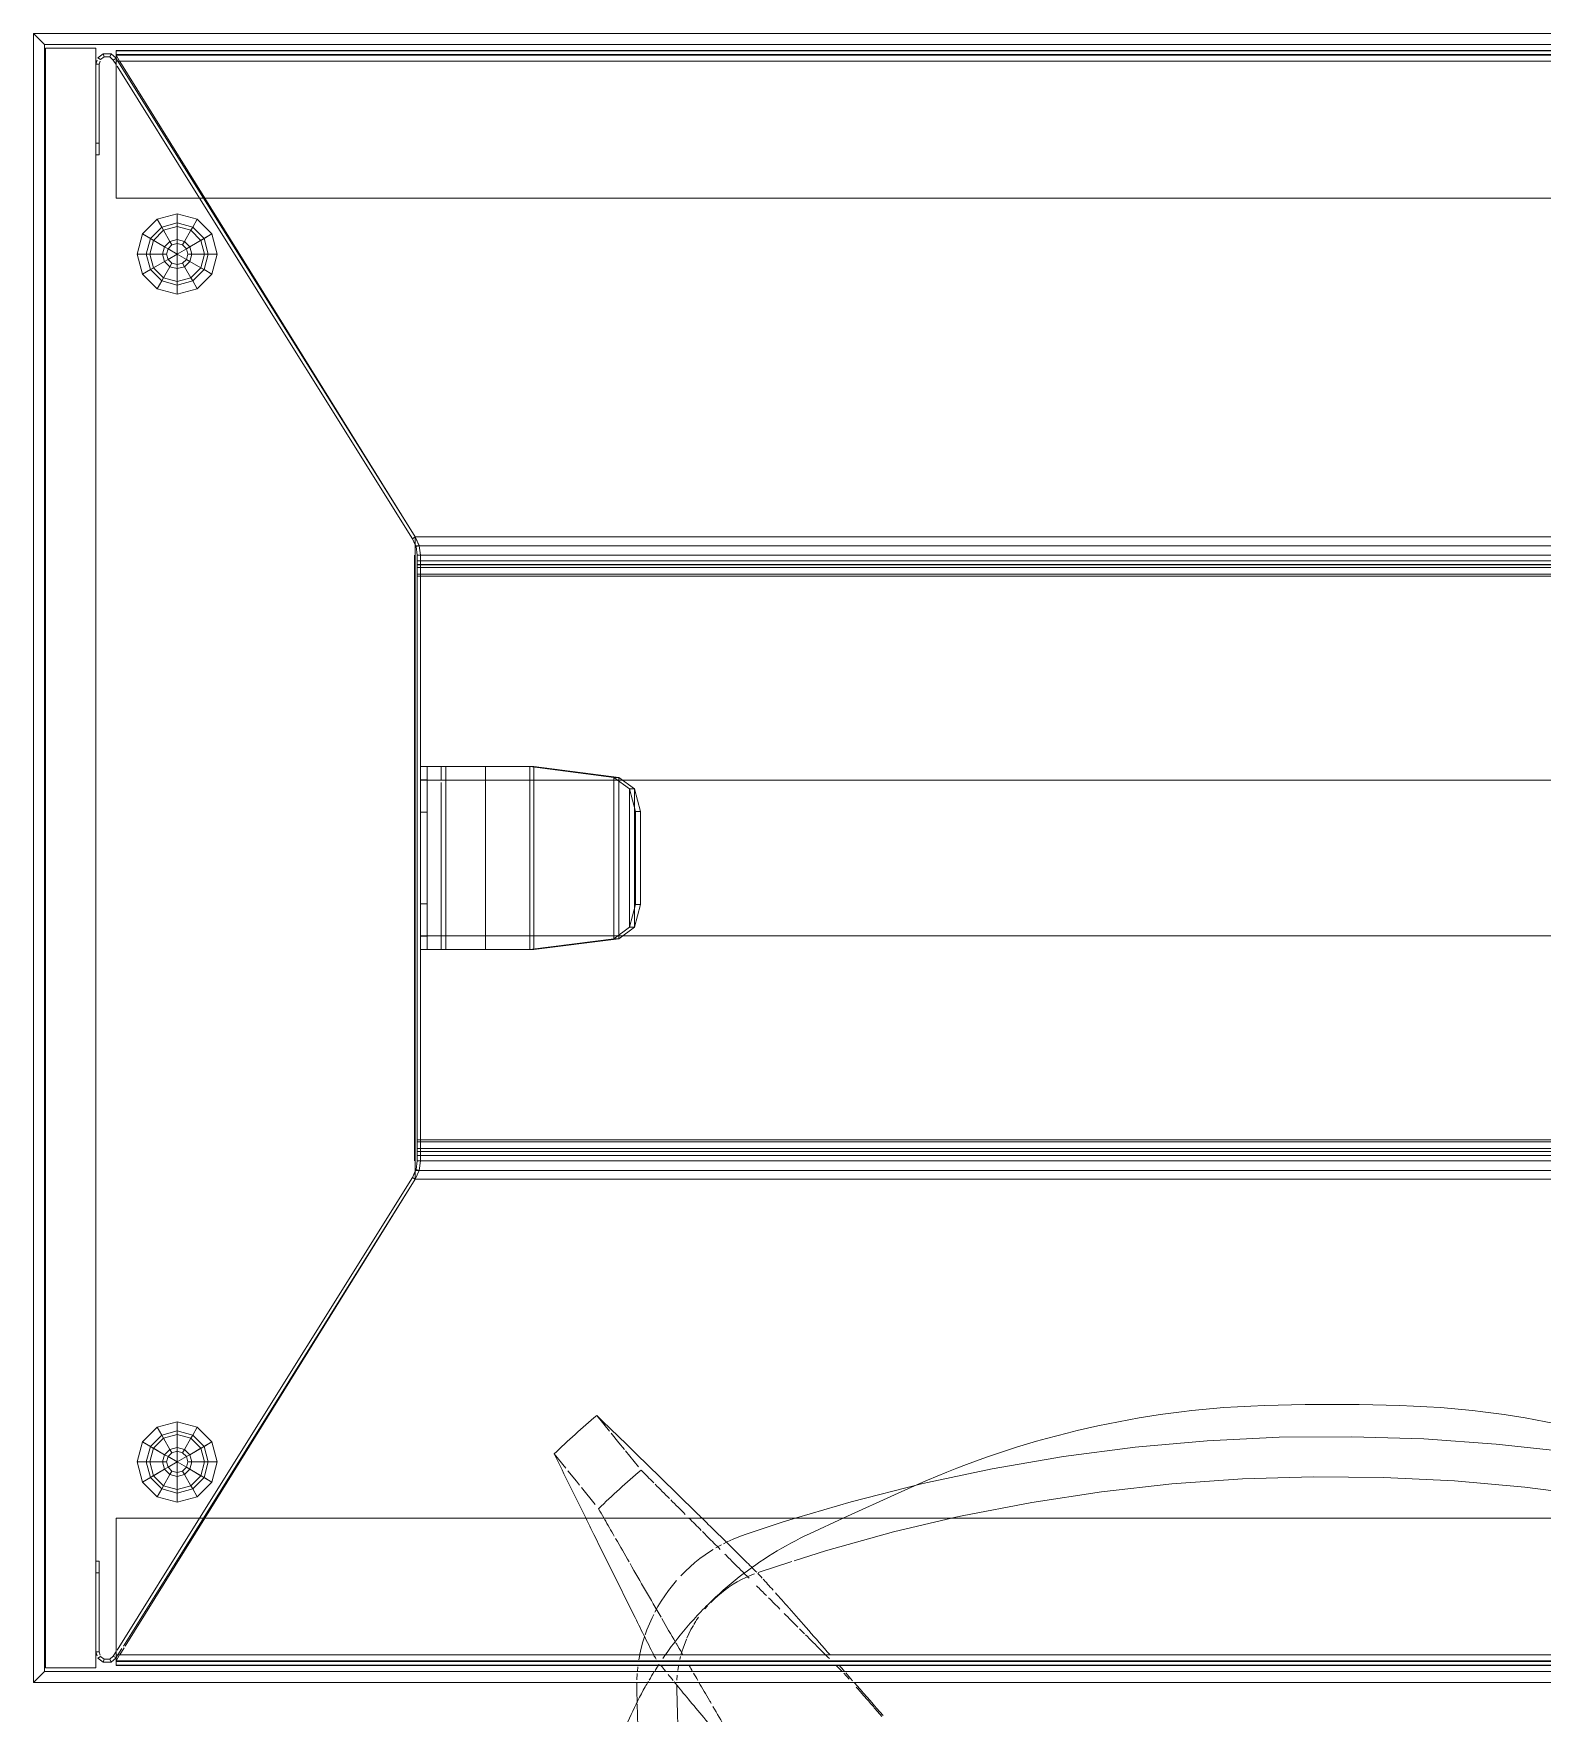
# Model space of a CAD drawing. Header units: inches. Extents: x 11834 to 13024, y -8101 to -6934.
# Drawn here: x 12520.71 to 12537.18, y -7416.22 to -7397.88 of the extents above; entities that cross this region are included whole.
import ezdxf

# ---------------------------------------------------------------- set-up
doc = ezdxf.new("R2010")
doc.units = ezdxf.units.IN
doc.header["$MEASUREMENT"] = 0
doc.layers.add('G-IMPT', color=8, linetype='Continuous', lineweight=9)
doc.layers.add('I-FURN', color=30, linetype='Continuous', lineweight=9)

# ---------------------------------------------------------------- blocks, each defined once
blk = doc.blocks.new('campfire - campfire_dwg-V1-FIRST FLOOR POWER _ SIGNAL')
at = {"layer": 'G-IMPT'}
for p, q in [((0, 0), (60, 0)), ((0.118, 0), (60, 0)), ((60, 0), (59.882, -0.118)), ((60, 0), (59.882, -0.118)), ((60, -18), (60, 0)), ((60, -18), (60, 0)), ((0.118, -0.118), (59.882, -0.118)), ((59.882, -0.118), (0.118, -0.118)), ((0.118, -0.118), (59.882, -0.118)), ((59.882, -0.118), (0.118, -0.118)), ((59.321, -0.158), (59.321, -0.333)), ((59.321, -0.158), (59.871, -0.158)), ((59.321, -0.158), (59.321, -17.842)), ((59.871, -0.158), (59.321, -0.158)), ((59.871, -0.158), (59.871, -17.842)), ((59.871, -0.158), (59.871, -17.842)), ((59.882, -17.882), (59.882, -0.118)), ((59.882, -17.882), (59.882, -0.118)), ((59.882, -0.118), (59.882, -17.882)), ((59.882, -0.118), (59.882, -17.882)), ((37.463, -0.185), (59.1, -0.185)), ((37.463, -0.188), (59.1, -0.188)), ((37.463, -0.228), (59.1, -0.228)), ((37.463, -0.236), (59.1, -0.236)), ((37.463, -0.3), (59.1, -0.3)), ((58.188, -1.795), (59.089, -0.354)), ((59.089, -0.354), (58.188, -1.795)), ((59.059, -0.303), (59.013, -0.376)), ((59.08, -0.301), (59.037, -0.369)), ((59.037, -0.369), (59.08, -0.301)), ((59.1, -0.236), (59.061, -0.3)), ((59.1, -0.269), (59.081, -0.3)), ((59.081, -0.3), (59.1, -0.269)), ((59.1, -0.188), (59.1, -0.185)), ((59.1, -0.228), (59.1, -0.185)), ((59.1, -0.228), (59.1, -0.188)), ((59.155, -0.222), (59.1, -0.269)), ((59.1, -0.269), (59.155, -0.222)), ((59.1, -0.3), (59.1, -0.228)), ((59.1, -0.269), (59.1, -0.269)), ((59.13, -0.288), (59.1, -0.269)), ((59.1, -0.27), (59.13, -0.288)), ((59.1, -0.336), (59.13, -0.288)), ((59.13, -0.288), (59.1, -0.336)), ((59.1, -1.795), (59.1, -0.3)), ((59.13, -0.288), (59.169, -0.255)), ((59.13, -0.288), (59.169, -0.255)), ((59.242, -0.22), (59.155, -0.222)), ((59.242, -0.22), (59.155, -0.222)), ((59.155, -0.222), (59.169, -0.255)), ((59.155, -0.222), (59.155, -0.222)), ((59.169, -0.255), (59.155, -0.222)), ((59.169, -0.255), (59.23, -0.254)), ((59.23, -0.254), (59.169, -0.255)), ((59.242, -0.22), (59.23, -0.254)), ((59.23, -0.254), (59.242, -0.22)), ((59.23, -0.254), (59.27, -0.284)), ((59.27, -0.284), (59.23, -0.254)), ((59.299, -0.264), (59.242, -0.22)), ((59.299, -0.264), (59.242, -0.22)), ((59.242, -0.22), (59.242, -0.22)), ((59.299, -0.264), (59.27, -0.284)), ((59.299, -0.264), (59.27, -0.284)), ((59.285, -0.333), (59.274, -0.299)), ((59.285, -0.333), (59.274, -0.299)), ((59.285, -1.197), (59.285, -0.333)), ((59.285, -0.333), (59.285, -1.197)), ((59.321, -0.333), (59.285, -0.333)), ((59.321, -0.333), (59.285, -0.333)), ((59.299, -0.264), (59.299, -0.264)), ((59.307, -0.289), (59.321, -0.333)), ((59.307, -0.289), (59.321, -0.333)), ((59.321, -0.333), (59.321, -1.236)), ((59.321, -0.333), (59.321, -1.197)), ((59.321, -0.333), (59.321, -1.197)), ((59.321, -0.333), (59.321, -0.333)), ((59.001, -0.397), (58.132, -1.795)), ((59.02, -0.397), (58.146, -1.795)), ((58.146, -1.795), (59.02, -0.397)), ((59.285, -1.323), (59.285, -1.197)), ((59.285, -1.323), (59.285, -1.197)), ((59.321, -1.197), (59.285, -1.197)), ((59.321, -1.197), (59.285, -1.197)), ((59.321, -1.197), (59.321, -1.236)), ((59.321, -1.197), (59.321, -1.323)), ((59.321, -1.197), (59.321, -1.197)), ((59.321, -1.236), (59.321, -1.323)), ((59.321, -1.236), (59.321, -1.323)), ((59.285, -1.323), (59.285, -1.323)), ((59.321, -1.323), (59.285, -1.323)), ((59.321, -1.323), (59.285, -1.323)), ((59.321, -1.323), (59.321, -16.677)), ((59.321, -1.323), (59.321, -1.323)), ((37.463, -1.795), (59.1, -1.795)), ((58.132, -1.795), (55.834, -5.493)), ((58.146, -1.795), (55.835, -5.493)), ((55.835, -5.495), (58.146, -1.795)), ((55.865, -5.514), (58.188, -1.795)), ((58.188, -1.795), (55.865, -5.514)), ((58.214, -2.027), (58.433, -1.969)), ((58.214, -2.027), (58.433, -1.969)), ((58.433, -1.969), (58.652, -2.027)), ((58.433, -1.969), (58.652, -2.027)), ((58.433, -1.969), (58.433, -2.248)), ((58.433, -1.969), (58.433, -2.068)), ((57.995, -2.407), (58.054, -2.188)), ((58.054, -2.188), (57.995, -2.407)), ((58.054, -2.188), (58.214, -2.027)), ((58.054, -2.188), (58.214, -2.027)), ((58.054, -2.188), (58.295, -2.327)), ((58.054, -2.188), (58.139, -2.237)), ((58.139, -2.237), (58.263, -2.113)), ((58.174, -2.257), (58.283, -2.148)), ((58.174, -2.257), (58.283, -2.148)), ((58.214, -2.027), (58.263, -2.113)), ((58.263, -2.113), (58.433, -2.068)), ((58.263, -2.113), (58.283, -2.148)), ((58.283, -2.148), (58.433, -2.108)), ((58.283, -2.148), (58.433, -2.108)), ((58.283, -2.148), (58.353, -2.269)), ((58.433, -2.068), (58.602, -2.113)), ((58.433, -2.068), (58.433, -2.108)), ((58.433, -2.108), (58.583, -2.148)), ((58.433, -2.108), (58.583, -2.148)), ((58.433, -2.108), (58.433, -2.248)), ((58.583, -2.148), (58.512, -2.269)), ((58.812, -2.188), (58.57, -2.327)), ((58.602, -2.113), (58.583, -2.148)), ((58.583, -2.148), (58.692, -2.257)), ((58.583, -2.148), (58.692, -2.257)), ((58.652, -2.027), (58.602, -2.113)), ((58.602, -2.113), (58.726, -2.237)), ((58.652, -2.027), (58.812, -2.188)), ((58.652, -2.027), (58.812, -2.188)), ((58.812, -2.188), (58.726, -2.237)), ((58.812, -2.188), (58.871, -2.407)), ((58.812, -2.188), (58.871, -2.407)), ((58.139, -2.237), (58.094, -2.407)), ((58.174, -2.257), (58.134, -2.407)), ((58.174, -2.257), (58.134, -2.407)), ((58.139, -2.237), (58.174, -2.257)), ((58.174, -2.257), (58.295, -2.327)), ((58.295, -2.327), (58.274, -2.407)), ((58.295, -2.327), (58.274, -2.407)), ((58.295, -2.327), (58.353, -2.269)), ((58.295, -2.327), (58.353, -2.269)), ((58.295, -2.327), (58.333, -2.349)), ((58.295, -2.327), (58.333, -2.349)), ((58.333, -2.349), (58.317, -2.407)), ((58.333, -2.349), (58.375, -2.307)), ((58.333, -2.349), (58.433, -2.407)), ((58.333, -2.349), (58.433, -2.407)), ((58.353, -2.269), (58.433, -2.248)), ((58.353, -2.269), (58.433, -2.248)), ((58.353, -2.269), (58.375, -2.307)), ((58.375, -2.307), (58.433, -2.291)), ((58.433, -2.248), (58.512, -2.269)), ((58.433, -2.248), (58.512, -2.269)), ((58.433, -2.248), (58.433, -2.291)), ((58.433, -2.248), (58.433, -2.291)), ((58.433, -2.291), (58.433, -2.407)), ((58.433, -2.291), (58.433, -2.407)), ((58.433, -2.291), (58.491, -2.307)), ((58.533, -2.349), (58.433, -2.407)), ((58.533, -2.349), (58.433, -2.407)), ((58.512, -2.269), (58.491, -2.307)), ((58.491, -2.307), (58.533, -2.349)), ((58.512, -2.269), (58.57, -2.327)), ((58.512, -2.269), (58.57, -2.327)), ((58.57, -2.327), (58.533, -2.349)), ((58.57, -2.327), (58.533, -2.349)), ((58.533, -2.349), (58.549, -2.407)), ((58.692, -2.257), (58.57, -2.327)), ((58.57, -2.327), (58.592, -2.407)), ((58.57, -2.327), (58.592, -2.407)), ((58.726, -2.237), (58.692, -2.257)), ((58.692, -2.257), (58.732, -2.407)), ((58.692, -2.257), (58.732, -2.407)), ((58.726, -2.237), (58.772, -2.407)), ((57.995, -2.407), (58.054, -2.626)), ((57.995, -2.407), (58.054, -2.626)), ((57.995, -2.407), (58.094, -2.407)), ((58.054, -2.626), (58.295, -2.486)), ((58.094, -2.407), (58.139, -2.576)), ((58.094, -2.407), (58.134, -2.407)), ((58.134, -2.407), (58.174, -2.556)), ((58.134, -2.407), (58.174, -2.556)), ((58.134, -2.407), (58.274, -2.407)), ((58.139, -2.576), (58.174, -2.556)), ((58.174, -2.556), (58.295, -2.486)), ((58.283, -2.666), (58.174, -2.556)), ((58.283, -2.666), (58.174, -2.556)), ((58.274, -2.407), (58.295, -2.486)), ((58.274, -2.407), (58.295, -2.486)), ((58.274, -2.407), (58.317, -2.407)), ((58.283, -2.666), (58.353, -2.544)), ((58.295, -2.486), (58.333, -2.465)), ((58.295, -2.486), (58.333, -2.465)), ((58.353, -2.544), (58.295, -2.486)), ((58.353, -2.544), (58.295, -2.486)), ((58.317, -2.407), (58.333, -2.465)), ((58.333, -2.465), (58.433, -2.407)), ((58.333, -2.465), (58.433, -2.407)), ((58.375, -2.507), (58.333, -2.465)), ((58.353, -2.544), (58.375, -2.507)), ((58.433, -2.566), (58.353, -2.544)), ((58.433, -2.566), (58.353, -2.544)), ((58.433, -2.523), (58.375, -2.507)), ((58.433, -2.523), (58.433, -2.407)), ((58.533, -2.465), (58.433, -2.407)), ((58.433, -2.523), (58.433, -2.407)), ((58.533, -2.465), (58.433, -2.407)), ((58.491, -2.507), (58.433, -2.523)), ((58.433, -2.566), (58.433, -2.523)), ((58.433, -2.566), (58.433, -2.523)), ((58.512, -2.544), (58.433, -2.566)), ((58.512, -2.544), (58.433, -2.566)), ((58.433, -2.845), (58.433, -2.566)), ((58.433, -2.706), (58.433, -2.566)), ((58.533, -2.465), (58.491, -2.507)), ((58.512, -2.544), (58.491, -2.507)), ((58.57, -2.486), (58.512, -2.544)), ((58.57, -2.486), (58.512, -2.544)), ((58.583, -2.666), (58.512, -2.544)), ((58.549, -2.407), (58.533, -2.465)), ((58.57, -2.486), (58.533, -2.465)), ((58.57, -2.486), (58.533, -2.465)), ((58.592, -2.407), (58.549, -2.407)), ((58.592, -2.407), (58.57, -2.486)), ((58.592, -2.407), (58.57, -2.486)), ((58.812, -2.626), (58.57, -2.486)), ((58.692, -2.556), (58.57, -2.486)), ((58.692, -2.556), (58.583, -2.666)), ((58.692, -2.556), (58.583, -2.666)), ((58.732, -2.407), (58.592, -2.407)), ((58.732, -2.407), (58.692, -2.556)), ((58.732, -2.407), (58.692, -2.556)), ((58.726, -2.576), (58.692, -2.556)), ((58.772, -2.407), (58.726, -2.576)), ((58.772, -2.407), (58.732, -2.407)), ((58.871, -2.407), (58.772, -2.407)), ((58.871, -2.407), (58.812, -2.626)), ((58.871, -2.407), (58.812, -2.626)), ((58.054, -2.626), (58.139, -2.576)), ((58.214, -2.786), (58.054, -2.626)), ((58.214, -2.786), (58.054, -2.626)), ((58.263, -2.7), (58.139, -2.576)), ((58.214, -2.786), (58.263, -2.7)), ((58.263, -2.7), (58.283, -2.666)), ((58.433, -2.746), (58.263, -2.7)), ((58.433, -2.706), (58.283, -2.666)), ((58.433, -2.706), (58.283, -2.666)), ((58.583, -2.666), (58.433, -2.706)), ((58.583, -2.666), (58.433, -2.706)), ((58.602, -2.7), (58.433, -2.746)), ((58.433, -2.746), (58.433, -2.706)), ((58.433, -2.845), (58.433, -2.746)), ((58.602, -2.7), (58.583, -2.666)), ((58.726, -2.576), (58.602, -2.7)), ((58.652, -2.786), (58.602, -2.7)), ((58.812, -2.626), (58.652, -2.786)), ((58.812, -2.626), (58.652, -2.786)), ((58.812, -2.626), (58.726, -2.576)), ((58.433, -2.845), (58.214, -2.786)), ((58.433, -2.845), (58.214, -2.786)), ((58.652, -2.786), (58.433, -2.845)), ((58.652, -2.786), (58.433, -2.845)), ((37.463, -5.493), (55.834, -5.493)), ((55.835, -5.495), (55.792, -5.589)), ((55.792, -5.59), (55.835, -5.495)), ((55.834, -5.495), (55.834, -5.545)), ((55.835, -5.495), (55.835, -5.495)), ((55.835, -5.495), (55.865, -5.514)), ((55.865, -5.514), (55.835, -5.495)), ((37.463, -5.59), (55.834, -5.59)), ((55.778, -5.693), (55.792, -5.59)), ((55.778, -5.693), (55.792, -5.59)), ((55.792, -5.59), (55.792, -5.59)), ((55.792, -5.59), (55.826, -5.6)), ((55.826, -5.6), (55.792, -5.59)), ((55.814, -5.693), (55.826, -5.6)), ((55.814, -5.693), (55.826, -5.6)), ((55.826, -5.6), (55.865, -5.514)), ((55.834, -5.581), (55.865, -5.514)), ((55.834, -5.545), (55.834, -5.59)), ((55.834, -5.59), (55.834, -5.693)), ((55.778, -5.693), (4.222, -5.693)), ((55.778, -5.693), (4.222, -5.693)), ((37.226, -5.829), (55.778, -5.829)), ((37.279, -5.798), (55.778, -5.798)), ((55.778, -5.796), (37.283, -5.796)), ((55.778, -5.754), (37.356, -5.754)), ((37.463, -5.693), (55.778, -5.693)), ((55.814, -5.693), (55.778, -5.693)), ((55.814, -5.693), (55.778, -5.693)), ((55.778, -5.754), (55.778, -5.693)), ((55.778, -12.307), (55.778, -5.693)), ((55.814, -5.693), (55.778, -5.693)), ((55.778, -5.693), (55.778, -5.693)), ((55.778, -5.693), (55.814, -5.693)), ((55.778, -5.693), (55.814, -5.693)), ((55.813, -5.754), (55.778, -5.754)), ((55.778, -5.796), (55.778, -5.755)), ((55.813, -5.796), (55.778, -5.796)), ((55.778, -5.798), (55.813, -5.798)), ((55.778, -5.829), (55.778, -5.798)), ((55.778, -5.829), (55.813, -5.829)), ((55.778, -5.902), (55.778, -5.829)), ((55.814, -5.693), (55.814, -5.754)), ((55.814, -12.307), (55.814, -5.693)), ((55.814, -5.754), (55.814, -5.796)), ((55.814, -5.798), (55.814, -5.829)), ((55.814, -5.829), (55.814, -5.902)), ((55.834, -8.15), (55.834, -5.693)), ((55.841, -5.693), (55.841, -5.796)), ((55.841, -5.754), (55.841, -5.693)), ((55.841, -5.693), (55.841, -5.796)), ((55.841, -5.754), (55.841, -5.902)), ((55.841, -5.754), (55.841, -5.829)), ((55.841, -5.796), (55.841, -5.798)), ((55.841, -5.829), (55.841, -5.796)), ((55.841, -5.829), (55.841, -5.902)), ((27.047, -5.923), (55.778, -5.923)), ((37.096, -5.902), (55.778, -5.902)), ((55.778, -5.902), (55.812, -5.902)), ((55.778, -5.923), (55.812, -5.923)), ((55.778, -8), (55.778, -5.93)), ((55.814, -5.926), (55.814, -8.147)), ((55.841, -5.902), (55.841, -12.098)), ((55.841, -5.902), (55.841, -5.923)), ((55.841, -5.923), (55.841, -12.077)), ((53.613, -8.119), (54.54, -8)), ((53.667, -8.119), (54.582, -8)), ((54.54, -8), (55.066, -8)), ((54.54, -8), (54.582, -8)), ((54.54, -9.995), (54.54, -8.005)), ((54.582, -8), (55.066, -8)), ((54.582, -10), (54.582, -8)), ((55.066, -8), (55.552, -8)), ((55.066, -8), (55.5, -8)), ((55.066, -8), (55.066, -8)), ((55.066, -8), (55.066, -10)), ((55.066, -10), (55.066, -8)), ((55.703, -8), (55.5, -8)), ((55.552, -8), (55.5, -8)), ((55.5, -10), (55.5, -8)), ((55.703, -8), (55.552, -8)), ((55.552, -9.824), (55.552, -8)), ((55.703, -8), (55.703, -8.132)), ((55.778, -8), (55.703, -8)), ((55.704, -8), (55.703, -8)), ((55.703, -10), (55.703, -8)), ((55.778, -8), (55.704, -8)), ((55.704, -8.132), (55.704, -8)), ((55.778, -8), (55.704, -8)), ((55.778, -8.142), (55.778, -8)), ((55.778, -8), (55.778, -8.142)), ((55.778, -8), (55.778, -8.142)), ((55.778, -8.142), (55.778, -8)), ((37.463, -8.15), (55.778, -8.15)), ((53.376, -8.493), (53.442, -8.245)), ((53.43, -8.493), (53.496, -8.245)), ((53.613, -8.119), (53.442, -8.245)), ((53.442, -9.755), (53.442, -8.245)), ((53.442, -8.245), (53.496, -8.245)), ((53.667, -8.119), (53.496, -8.245)), ((53.496, -9.755), (53.496, -8.245)), ((53.613, -8.119), (53.613, -8.149)), ((53.613, -8.119), (53.667, -8.119)), ((53.613, -8.159), (53.613, -9.841)), ((53.667, -9.881), (53.667, -8.119)), ((55.778, -8.146), (55.703, -8.146)), ((55.703, -8.15), (55.703, -8.5)), ((55.703, -9.838), (55.703, -8.15)), ((55.704, -9.838), (55.704, -8.15)), ((55.778, -9.845), (55.778, -8.15)), ((55.778, -8.15), (55.778, -9.845)), ((55.778, -8.5), (55.778, -8.15)), ((55.778, -9.845), (55.778, -8.15)), ((55.778, -8.15), (55.778, -9.845)), ((55.814, -8.15), (55.814, -9.848)), ((55.834, -8.15), (55.834, -9.85)), ((53.376, -8.493), (53.376, -9.507)), ((53.376, -8.493), (53.43, -8.493)), ((53.43, -9.507), (53.43, -8.493)), ((55.703, -8.5), (55.703, -9.5)), ((55.778, -8.5), (55.703, -8.5)), ((55.778, -8.5), (55.778, -9.5)), ((53.376, -9.507), (53.442, -9.755)), ((53.376, -9.507), (53.43, -9.507)), ((53.496, -9.755), (53.43, -9.507)), ((55.703, -9.838), (55.703, -9.5)), ((55.778, -9.5), (55.703, -9.5)), ((55.778, -9.845), (55.778, -9.5)), ((37.463, -9.85), (55.778, -9.85)), ((53.613, -9.881), (53.442, -9.755)), ((53.442, -9.755), (53.496, -9.755)), ((53.667, -9.881), (53.496, -9.755)), ((53.613, -9.85), (53.613, -9.881)), ((53.613, -9.881), (54.54, -10)), ((53.613, -9.881), (53.667, -9.881)), ((54.582, -10), (53.667, -9.881)), ((55.552, -10), (55.552, -9.85)), ((55.778, -9.853), (55.703, -9.853)), ((55.703, -10), (55.703, -9.868)), ((55.704, -10), (55.704, -9.868)), ((55.778, -10), (55.778, -9.858)), ((55.778, -9.858), (55.778, -10)), ((55.778, -10), (55.778, -9.858)), ((55.778, -10), (55.778, -9.858)), ((55.814, -9.853), (55.814, -12.077)), ((55.834, -9.85), (55.834, -12.307)), ((54.54, -10), (55.066, -10)), ((54.54, -10), (54.582, -10)), ((54.582, -10), (55.066, -10)), ((55.066, -10), (55.552, -10)), ((55.5, -10), (55.066, -10)), ((55.066, -10), (55.066, -10)), ((55.703, -10), (55.5, -10)), ((55.552, -10), (55.5, -10)), ((55.703, -10), (55.552, -10)), ((55.778, -10), (55.703, -10)), ((55.703, -10), (55.704, -10)), ((55.778, -10), (55.704, -10)), ((55.778, -10), (55.704, -10)), ((55.778, -12.077), (55.778, -10)), ((27.047, -12.077), (55.779, -12.077)), ((55.779, -12.098), (37.096, -12.098)), ((55.778, -12.171), (55.778, -12.098)), ((55.779, -12.077), (55.814, -12.077)), ((55.814, -12.098), (55.779, -12.098)), ((55.814, -12.098), (55.814, -12.171)), ((55.841, -12.098), (55.841, -12.077)), ((55.841, -12.098), (55.841, -12.171)), ((55.841, -12.246), (55.841, -12.098)), ((55.778, -12.171), (37.226, -12.171)), ((55.778, -12.202), (37.279, -12.202)), ((55.778, -12.204), (37.283, -12.204)), ((55.778, -12.246), (37.356, -12.246)), ((55.814, -12.171), (55.778, -12.171)), ((55.778, -12.202), (55.778, -12.171)), ((55.814, -12.202), (55.778, -12.202)), ((55.814, -12.204), (55.778, -12.204)), ((55.778, -12.245), (55.778, -12.204)), ((55.814, -12.246), (55.778, -12.246)), ((55.778, -12.307), (55.778, -12.246)), ((55.814, -12.171), (55.814, -12.202)), ((55.814, -12.204), (55.814, -12.246)), ((55.814, -12.246), (55.814, -12.307)), ((55.841, -12.171), (55.841, -12.204)), ((55.841, -12.246), (55.841, -12.171)), ((55.841, -12.204), (55.841, -12.202)), ((55.841, -12.307), (55.841, -12.204)), ((55.841, -12.307), (55.841, -12.204)), ((55.841, -12.246), (55.841, -12.307)), ((4.222, -12.307), (55.778, -12.307)), ((4.222, -12.307), (55.778, -12.307)), ((37.463, -12.307), (55.778, -12.307)), ((37.463, -12.41), (55.834, -12.41)), ((55.778, -12.307), (55.814, -12.307)), ((55.778, -12.307), (55.814, -12.307)), ((55.792, -12.41), (55.778, -12.307)), ((55.792, -12.41), (55.778, -12.307)), ((55.778, -12.307), (55.814, -12.307)), ((55.778, -12.307), (55.814, -12.307)), ((55.778, -12.307), (55.814, -12.307)), ((55.792, -12.41), (55.826, -12.4)), ((55.826, -12.4), (55.792, -12.41)), ((55.792, -12.41), (55.835, -12.505)), ((55.835, -12.505), (55.792, -12.411)), ((55.814, -12.307), (55.826, -12.4)), ((55.826, -12.4), (55.814, -12.307)), ((55.826, -12.4), (55.865, -12.486)), ((55.834, -12.307), (55.834, -12.41)), ((55.834, -12.455), (55.834, -12.41)), ((55.834, -12.419), (55.865, -12.486)), ((55.834, -12.505), (55.834, -12.455)), ((37.463, -12.507), (55.834, -12.507)), ((55.834, -12.507), (58.132, -16.205)), ((55.835, -12.505), (55.865, -12.486)), ((55.835, -12.505), (55.865, -12.486)), ((58.146, -16.205), (55.835, -12.505)), ((58.146, -16.205), (55.835, -12.507)), ((55.865, -12.486), (58.188, -16.205)), ((58.188, -16.205), (55.865, -12.486)), ((58.054, -15.375), (58.214, -15.215)), ((58.054, -15.375), (58.214, -15.215)), ((58.214, -15.215), (58.433, -15.156)), ((58.214, -15.215), (58.433, -15.156)), ((58.214, -15.215), (58.263, -15.3)), ((58.433, -15.156), (58.652, -15.215)), ((58.433, -15.156), (58.652, -15.215)), ((58.433, -15.156), (58.433, -15.435)), ((58.433, -15.156), (58.433, -15.255)), ((58.652, -15.215), (58.602, -15.3)), ((58.652, -15.215), (58.812, -15.375)), ((58.652, -15.215), (58.812, -15.375)), ((57.995, -15.594), (58.054, -15.375)), ((58.054, -15.375), (57.995, -15.594)), ((58.054, -15.375), (58.295, -15.514)), ((58.054, -15.375), (58.139, -15.424)), ((58.139, -15.424), (58.263, -15.3)), ((58.174, -15.444), (58.283, -15.335)), ((58.174, -15.444), (58.283, -15.335)), ((58.263, -15.3), (58.433, -15.255)), ((58.263, -15.3), (58.283, -15.335)), ((58.283, -15.335), (58.433, -15.295)), ((58.283, -15.335), (58.433, -15.295)), ((58.283, -15.335), (58.353, -15.456)), ((58.433, -15.255), (58.602, -15.3)), ((58.433, -15.255), (58.433, -15.295)), ((58.433, -15.295), (58.583, -15.335)), ((58.433, -15.295), (58.583, -15.335)), ((58.433, -15.295), (58.433, -15.435)), ((58.583, -15.335), (58.512, -15.456)), ((58.812, -15.375), (58.57, -15.514)), ((58.602, -15.3), (58.583, -15.335)), ((58.583, -15.335), (58.692, -15.444)), ((58.583, -15.335), (58.692, -15.444)), ((58.602, -15.3), (58.726, -15.424)), ((58.812, -15.375), (58.726, -15.424)), ((58.812, -15.375), (58.871, -15.594)), ((58.812, -15.375), (58.871, -15.594)), ((58.139, -15.424), (58.094, -15.594)), ((58.174, -15.444), (58.134, -15.594)), ((58.174, -15.444), (58.134, -15.594)), ((58.139, -15.424), (58.174, -15.444)), ((58.174, -15.444), (58.295, -15.514)), ((58.295, -15.514), (58.274, -15.594)), ((58.295, -15.514), (58.274, -15.594)), ((58.295, -15.514), (58.353, -15.456)), ((58.295, -15.514), (58.353, -15.456)), ((58.295, -15.514), (58.333, -15.536)), ((58.295, -15.514), (58.333, -15.536)), ((58.333, -15.536), (58.317, -15.594)), ((58.333, -15.536), (58.375, -15.494)), ((58.333, -15.536), (58.433, -15.594)), ((58.333, -15.536), (58.433, -15.594)), ((58.353, -15.456), (58.433, -15.435)), ((58.353, -15.456), (58.433, -15.435)), ((58.353, -15.456), (58.375, -15.494)), ((58.375, -15.494), (58.433, -15.478)), ((58.433, -15.435), (58.512, -15.456)), ((58.433, -15.435), (58.512, -15.456)), ((58.433, -15.435), (58.433, -15.478)), ((58.433, -15.435), (58.433, -15.478)), ((58.433, -15.478), (58.433, -15.594)), ((58.433, -15.478), (58.433, -15.594)), ((58.433, -15.478), (58.491, -15.494)), ((58.533, -15.536), (58.433, -15.594)), ((58.533, -15.536), (58.433, -15.594)), ((58.512, -15.456), (58.491, -15.494)), ((58.491, -15.494), (58.533, -15.536)), ((58.512, -15.456), (58.57, -15.514)), ((58.512, -15.456), (58.57, -15.514)), ((58.57, -15.514), (58.533, -15.536)), ((58.57, -15.514), (58.533, -15.536)), ((58.533, -15.536), (58.549, -15.594)), ((58.692, -15.444), (58.57, -15.514)), ((58.57, -15.514), (58.592, -15.594)), ((58.57, -15.514), (58.592, -15.594)), ((58.726, -15.424), (58.692, -15.444)), ((58.692, -15.444), (58.732, -15.594)), ((58.692, -15.444), (58.732, -15.594)), ((58.726, -15.424), (58.772, -15.594)), ((57.995, -15.594), (58.054, -15.813)), ((57.995, -15.594), (58.054, -15.813)), ((57.995, -15.594), (58.094, -15.594)), ((58.054, -15.813), (58.295, -15.673)), ((58.054, -15.813), (58.139, -15.763)), ((58.094, -15.594), (58.139, -15.763)), ((58.094, -15.594), (58.134, -15.594)), ((58.134, -15.594), (58.174, -15.743)), ((58.134, -15.594), (58.174, -15.743)), ((58.134, -15.594), (58.274, -15.594)), ((58.139, -15.763), (58.174, -15.743)), ((58.263, -15.887), (58.139, -15.763)), ((58.174, -15.743), (58.295, -15.673)), ((58.283, -15.853), (58.174, -15.743)), ((58.283, -15.853), (58.174, -15.743)), ((58.274, -15.594), (58.295, -15.673)), ((58.274, -15.594), (58.295, -15.673)), ((58.274, -15.594), (58.317, -15.594)), ((58.283, -15.853), (58.353, -15.731)), ((58.295, -15.673), (58.333, -15.652)), ((58.295, -15.673), (58.333, -15.652)), ((58.353, -15.731), (58.295, -15.673)), ((58.353, -15.731), (58.295, -15.673)), ((58.317, -15.594), (58.333, -15.652)), ((58.333, -15.652), (58.433, -15.594)), ((58.333, -15.652), (58.433, -15.594)), ((58.375, -15.694), (58.333, -15.652)), ((58.353, -15.731), (58.375, -15.694)), ((58.433, -15.753), (58.353, -15.731)), ((58.433, -15.753), (58.353, -15.731)), ((58.433, -15.71), (58.375, -15.694)), ((58.433, -15.71), (58.433, -15.594)), ((58.533, -15.652), (58.433, -15.594)), ((58.433, -15.71), (58.433, -15.594)), ((58.533, -15.652), (58.433, -15.594)), ((58.491, -15.694), (58.433, -15.71)), ((58.433, -15.753), (58.433, -15.71)), ((58.433, -15.753), (58.433, -15.71)), ((58.512, -15.731), (58.433, -15.753)), ((58.512, -15.731), (58.433, -15.753)), ((58.433, -16.032), (58.433, -15.753)), ((58.433, -15.893), (58.433, -15.753)), ((58.533, -15.652), (58.491, -15.694)), ((58.512, -15.731), (58.491, -15.694)), ((58.57, -15.673), (58.512, -15.731)), ((58.57, -15.673), (58.512, -15.731)), ((58.583, -15.853), (58.512, -15.731)), ((58.549, -15.594), (58.533, -15.652)), ((58.57, -15.673), (58.533, -15.652)), ((58.57, -15.673), (58.533, -15.652)), ((58.592, -15.594), (58.549, -15.594)), ((58.592, -15.594), (58.57, -15.673)), ((58.592, -15.594), (58.57, -15.673)), ((58.812, -15.813), (58.57, -15.673)), ((58.692, -15.743), (58.57, -15.673)), ((58.692, -15.743), (58.583, -15.853)), ((58.692, -15.743), (58.583, -15.853)), ((58.732, -15.594), (58.592, -15.594)), ((58.726, -15.763), (58.602, -15.887)), ((58.732, -15.594), (58.692, -15.743)), ((58.732, -15.594), (58.692, -15.743)), ((58.726, -15.763), (58.692, -15.743)), ((58.772, -15.594), (58.726, -15.763)), ((58.812, -15.813), (58.726, -15.763)), ((58.772, -15.594), (58.732, -15.594)), ((58.871, -15.594), (58.772, -15.594)), ((58.871, -15.594), (58.812, -15.813)), ((58.871, -15.594), (58.812, -15.813)), ((58.214, -15.973), (58.054, -15.813)), ((58.214, -15.973), (58.054, -15.813)), ((58.214, -15.973), (58.263, -15.887)), ((58.263, -15.887), (58.283, -15.853)), ((58.433, -15.933), (58.263, -15.887)), ((58.433, -15.893), (58.283, -15.853)), ((58.433, -15.893), (58.283, -15.853)), ((58.583, -15.853), (58.433, -15.893)), ((58.583, -15.853), (58.433, -15.893)), ((58.602, -15.887), (58.433, -15.933)), ((58.433, -15.933), (58.433, -15.893)), ((58.433, -16.032), (58.433, -15.933)), ((58.602, -15.887), (58.583, -15.853)), ((58.652, -15.973), (58.602, -15.887)), ((58.812, -15.813), (58.652, -15.973)), ((58.812, -15.813), (58.652, -15.973)), ((58.433, -16.032), (58.214, -15.973)), ((58.433, -16.032), (58.214, -15.973)), ((58.652, -15.973), (58.433, -16.032)), ((58.652, -15.973), (58.433, -16.032)), ((37.463, -16.205), (59.1, -16.205)), ((58.132, -16.205), (59.059, -17.697)), ((59.08, -17.699), (58.146, -16.205)), ((59.08, -17.699), (58.146, -16.205)), ((58.188, -16.205), (59.089, -17.646)), ((59.089, -17.646), (58.188, -16.205)), ((59.1, -17.7), (59.1, -16.205)), ((59.321, -16.677), (59.285, -16.677)), ((59.285, -16.677), (59.285, -16.803)), ((59.285, -16.677), (59.321, -16.677)), ((59.285, -16.803), (59.285, -16.677)), ((59.321, -16.677), (59.321, -16.764)), ((59.321, -16.764), (59.321, -16.677)), ((59.321, -16.803), (59.321, -16.677)), ((59.285, -16.803), (59.285, -17.667)), ((59.285, -17.667), (59.285, -16.803)), ((59.321, -16.803), (59.285, -16.803)), ((59.321, -16.803), (59.285, -16.803)), ((59.321, -16.764), (59.321, -17.667)), ((59.321, -16.803), (59.321, -16.764)), ((59.321, -17.667), (59.321, -16.803)), ((59.321, -17.667), (59.321, -16.803)), ((37.463, -17.7), (59.1, -17.7)), ((37.463, -17.764), (59.1, -17.764)), ((37.463, -17.772), (59.1, -17.772)), ((59.061, -17.7), (59.1, -17.764)), ((59.1, -17.731), (59.081, -17.7)), ((59.1, -17.731), (59.081, -17.7)), ((59.1, -17.664), (59.13, -17.712)), ((59.13, -17.712), (59.1, -17.664)), ((59.1, -17.7), (59.1, -17.772)), ((59.1, -17.731), (59.13, -17.712)), ((59.13, -17.712), (59.1, -17.731)), ((59.155, -17.778), (59.1, -17.731)), ((59.1, -17.731), (59.155, -17.778)), ((59.1, -17.772), (59.1, -17.812)), ((59.1, -17.815), (59.1, -17.772)), ((59.13, -17.712), (59.169, -17.745)), ((59.13, -17.712), (59.169, -17.745)), ((59.155, -17.778), (59.169, -17.745)), ((59.155, -17.778), (59.169, -17.745)), ((59.242, -17.78), (59.155, -17.778)), ((59.242, -17.78), (59.155, -17.778)), ((59.169, -17.745), (59.23, -17.746)), ((59.23, -17.746), (59.169, -17.745)), ((59.23, -17.746), (59.27, -17.716)), ((59.27, -17.716), (59.23, -17.746)), ((59.242, -17.78), (59.23, -17.746)), ((59.242, -17.78), (59.23, -17.746)), ((59.299, -17.736), (59.242, -17.78)), ((59.299, -17.736), (59.242, -17.78)), ((59.299, -17.736), (59.27, -17.716)), ((59.299, -17.736), (59.27, -17.716)), ((59.285, -17.667), (59.274, -17.701)), ((59.285, -17.667), (59.274, -17.701)), ((59.321, -17.667), (59.285, -17.667)), ((59.285, -17.667), (59.321, -17.667)), ((59.321, -17.667), (59.307, -17.711)), ((59.321, -17.667), (59.307, -17.711)), ((59.321, -17.667), (59.321, -17.842)), ((0.118, -17.882), (59.882, -17.882)), ((59.882, -17.882), (0.118, -17.882)), ((59.882, -17.882), (0.118, -17.882)), ((0.118, -17.882), (59.882, -17.882)), ((37.463, -17.812), (59.1, -17.812)), ((37.463, -17.815), (59.1, -17.815)), ((59.1, -17.812), (59.1, -17.815)), ((59.871, -17.842), (59.321, -17.842)), ((59.871, -17.842), (59.321, -17.842)), ((60, -18), (59.882, -17.882)), ((60, -18), (59.882, -17.882)), ((60, -18), (0, -18)), ((60, -18), (0.118, -18))]:
    blk.add_line(p, q, dxfattribs=at)
blk = doc.blocks.new('campfire - campfire-V2-FIRST FLOOR POWER _ SIGNAL')
blk.add_blockref('campfire - campfire_dwg-V1-FIRST FLOOR POWER _ SIGNAL', (0, 0))
blk = doc.blocks.new('HighTower_Nadia_Bob_BarStool - HighTower_Nadia_Bob_BarStool-6986173-FIRST FLOOR POWER _ SIGNAL')
at = {"layer": 'I-FURN'}
for p, q in [((7.586, -6.424), (7.299, 3.248)), ((7.023, -2.2), (7.153, -6.576)), ((4.987, -6.368), (4.915, -6.285)), ((7.153, -6.576), (7.153, -6.627)), ((7.59, -6.563), (7.586, -6.434)), ((7.152, -6.681), (7.148, -6.734)), ((7.578, -6.825), (7.583, -6.774)), ((7.585, -6.755), (7.589, -6.685)), ((7.121, -6.905), (7.112, -6.94)), ((7.142, -6.786), (7.135, -6.835)), ((7.557, -6.956), (7.567, -6.903)), ((6.941, -7.331), (6.916, -7.367)), ((6.967, -7.29), (6.946, -7.324)), ((6.846, -7.459), (6.819, -7.491)), ((7.405, -7.399), (7.424, -7.361)), ((6.267, -7.857), (5.899, -7.975)), ((5.874, -7.983), (5.532, -8.093)), ((6.612, -8.186), (6.644, -8.17)), ((6.666, -8.159), (6.727, -8.124)), ((5.329, -8.452), (5.705, -8.28)), ((4.736, -8.722), (5.329, -8.452)), ((8.194, -8.783), (8.044, -8.598)), ((7.573, -9.01), (7.715, -9.185)), ((8.492, -9.151), (8.366, -8.995)), ((7.889, -9.4), (8.028, -9.571))]:
    blk.add_line(p, q, dxfattribs=at)
at = {"layer": 'I-FURN', "flags": 128}
for points in [[(7.59, -6.656), (7.591, -6.615), (7.59, -6.563)], [(7.108, -6.956), (7.098, -6.991), (7.082, -7.041), (7.064, -7.09), (7.049, -7.127)], [(7.505, -7.155), (7.523, -7.099), (7.541, -7.031), (7.556, -6.963)], [(7.044, -7.139), (7.022, -7.187), (6.999, -7.233), (6.973, -7.279)], [(7.424, -7.361), (7.453, -7.297), (7.479, -7.232), (7.498, -7.176)], [(7.157, -7.769), (7.202, -7.716), (7.245, -7.66), (7.285, -7.603), (7.324, -7.545), (7.36, -7.485), (7.393, -7.423)], [(6.582, -7.698), (6.539, -7.727), (6.494, -7.754), (6.447, -7.779)], [(6.783, -7.529), (6.745, -7.566), (6.707, -7.602), (6.667, -7.635), (6.625, -7.668), (6.585, -7.696)], [(6.447, -7.779), (6.4, -7.802), (6.352, -7.824), (6.304, -7.843)], [(6.755, -8.107), (6.786, -8.088), (6.845, -8.049), (6.901, -8.008), (6.956, -7.964), (7.009, -7.918), (7.06, -7.871), (7.109, -7.821)], [(5.532, -8.093), (4.789, -8.299), (4.139, -8.452)], [(6.409, -8.27), (6.475, -8.246), (6.54, -8.22), (6.603, -8.19)], [(5.846, -8.452), (6.005, -8.404), (6.409, -8.27)], [(4.139, -8.452), (4.037, -8.476), (3.279, -8.622), (2.516, -8.738), (1.749, -8.823), (0.979, -8.878), (0.208, -8.902), (-0.564, -8.894), (-1.335, -8.856), (-2.103, -8.788), (-2.869, -8.688), (-3.63, -8.558), (-4.132, -8.452)], [(4.417, -8.838), (4.484, -8.824), (5.249, -8.629), (5.846, -8.452)], [(-4.436, -8.831), (-4.129, -8.903), (-3.354, -9.053), (-2.573, -9.172), (-1.789, -9.259), (-1.002, -9.315), (-0.213, -9.339), (0.577, -9.332), (1.365, -9.293), (2.151, -9.223), (2.934, -9.121), (3.712, -8.988), (4.417, -8.838)], [(8.343, -8.967), (8.25, -8.852), (8.216, -8.81)], [(7.725, -9.198), (7.786, -9.273), (7.871, -9.378)]]:
    blk.add_lwpolyline(points, dxfattribs=at)
at = {"layer": 'I-FURN'}
blk.add_arc((0, 10.151), 19.843, 266.5863, 273.4131, dxfattribs=at)
for points, knots in [([(7.464, -6.667), (7.476, -6.648), (7.544, -6.529), (7.656, -6.307), (7.784, -5.99), (7.885, -5.662), (7.981, -5.224), (8.011, -4.884), (8.013, -4.654)], [0.5347777, 0.5347777, 0.5347777, 0.5347777, 0.55, 0.625, 0.7, 0.775, 0.85, 1, 1, 1, 1]), ([(6.082, -5.367), (6.225, -5.531), (6.51, -5.861), (6.899, -6.318), (7.101, -6.562), (7.183, -6.663)], [-1, -1, -1, -1, -0.7857143, -0.5714286, -0.3491811, -0.3491811, -0.3491811, -0.3491811]), ([(5.218, -6.657), (5.208, -6.645), (5.103, -6.526), (4.997, -6.404), (4.901, -6.294)], [-0.1585195, -0.1585195, -0.1585195, -0.1585195, -0.1428571, -0.000002, -0.000002, -0.000002, -0.000002]), ([(4.987, -6.368), (5.015, -6.4), (5.07, -6.463), (5.14, -6.543), (5.18, -6.589), (5.195, -6.606)], [-1, -1, -1, -1, -0.8333333, -0.6666667, -0.5510042, -0.5510042, -0.5510042, -0.5510042]), ([(5.926, -7.465), (5.862, -7.392), (5.723, -7.234), (5.562, -7.05), (5.48, -6.957)], [-0.5686704, -0.5686704, -0.5686704, -0.5686704, -0.4285714, -0.2957323, -0.2957323, -0.2957323, -0.2957323]), ([(5.705, -8.28), (5.844, -8.214), (6.11, -8.07), (6.477, -7.815), (6.761, -7.564), (6.971, -7.345), (7.138, -7.15), (7.246, -7.005), (7.306, -6.917)], [0, 0, 0, 0, 0.1, 0.2, 0.3, 0.35, 0.4, 0.469976, 0.469976, 0.469976, 0.469976]), ([(7.406, -6.956), (7.478, -7.101), (7.696, -7.539), (7.944, -8.037), (8.118, -8.391), (8.148, -8.452)], [-0.9974393, -0.9974393, -0.9974393, -0.9974393, -0.8, -0.4, -0.3175123, -0.3175123, -0.3175123, -0.3175123]), ([(7.164, -7.089), (7.157, -7.078), (7.15, -7.066), (7.143, -7.054), (7.143, -7.053)], [-0.45653354, -0.45653354, -0.45653354, -0.45653354, -0.44444444, -0.44304851, -0.44304851, -0.44304851, -0.44304851]), ([(6.881, -8.452), (6.857, -8.428), (6.775, -8.347), (6.633, -8.208), (6.471, -8.047), (6.367, -7.944), (6.322, -7.9)], [-0.340821, -0.340821, -0.340821, -0.340821, -0.3, -0.2, -0.1, -0.0241756, -0.0241756, -0.0241756, -0.0241756]), ([(8.028, -9.571), (7.798, -9.348), (7.451, -9.011), (7.068, -8.635), (6.916, -8.486), (6.881, -8.452)], [-1, -1, -1, -1, -0.6, -0.4, -0.340821, -0.340821, -0.340821, -0.340821])]:
    blk.add_open_spline(points, degree=3, knots=knots, dxfattribs=at)
for points in [[(6.759, -6.394), (6.714, -6.317), (6.668, -6.239), (6.623, -6.162)], [(6.797, -6.46), (6.791, -6.448), (6.784, -6.437), (6.777, -6.425)], [(6.912, -6.656), (6.874, -6.591), (6.836, -6.526), (6.797, -6.46)], [(5.307, -6.76), (5.283, -6.732), (5.258, -6.704), (5.234, -6.675)], [(5.271, -6.692), (5.303, -6.728), (5.324, -6.751), (5.331, -6.758)], [(5.38, -6.843), (5.361, -6.821), (5.342, -6.799), (5.322, -6.777)], [(5.347, -6.774), (5.369, -6.797), (5.391, -6.819), (5.413, -6.841)], [(6.971, -6.758), (6.955, -6.731), (6.94, -6.704), (6.924, -6.677)], [(7.019, -6.841), (7.006, -6.819), (6.993, -6.796), (6.981, -6.774)], [(7.194, -6.677), (7.214, -6.701), (7.233, -6.724), (7.249, -6.744)], [(7.277, -6.78), (7.297, -6.805), (7.311, -6.823), (7.323, -6.839)], [(7.399, -6.775), (7.419, -6.744), (7.438, -6.712), (7.456, -6.681)], [(5.488, -6.916), (5.519, -6.947), (5.551, -6.978), (5.582, -7.009)], [(7.142, -7.052), (7.124, -7.02), (7.105, -6.988), (7.086, -6.956)], [(7.348, -6.855), (7.362, -6.832), (7.377, -6.81), (7.391, -6.788)], [(7.378, -6.911), (7.391, -6.93), (7.4, -6.943), (7.404, -6.951)], [(5.582, -7.009), (5.638, -7.065), (5.693, -7.121), (5.749, -7.177)], [(7.318, -7.355), (7.268, -7.268), (7.217, -7.181), (7.166, -7.094)], [(5.759, -7.187), (5.778, -7.205), (5.796, -7.224), (5.815, -7.242)], [(5.831, -7.259), (5.881, -7.309), (5.931, -7.358), (5.98, -7.408)], [(6.078, -7.635), (6.034, -7.587), (5.985, -7.531), (5.93, -7.469)], [(6.029, -7.457), (6.07, -7.498), (6.111, -7.539), (6.151, -7.579)], [(7.664, -7.953), (7.551, -7.758), (7.439, -7.562), (7.325, -7.367)], [(6.212, -7.785), (6.183, -7.753), (6.146, -7.712), (6.101, -7.662)], [(6.176, -7.604), (6.211, -7.639), (6.247, -7.675), (6.282, -7.71)], [(6.27, -7.848), (6.259, -7.837), (6.242, -7.819), (6.22, -7.794)], [(6.322, -7.9), (6.308, -7.886), (6.293, -7.872), (6.279, -7.858)], [(6.365, -7.793), (6.382, -7.81), (6.398, -7.826), (6.415, -7.843)], [(6.415, -7.843), (6.467, -7.895), (6.52, -7.948), (6.572, -8)], [(6.572, -8), (6.591, -8.019), (6.61, -8.039), (6.629, -8.058)], [(7.821, -8.227), (7.772, -8.141), (7.723, -8.056), (7.674, -7.971)], [(6.679, -8.108), (6.725, -8.154), (6.771, -8.199), (6.817, -8.245)], [(6.817, -8.245), (6.836, -8.264), (6.855, -8.284), (6.874, -8.303)], [(6.887, -8.316), (6.932, -8.361), (6.977, -8.406), (7.022, -8.451)], [(7.942, -8.438), (7.907, -8.376), (7.872, -8.315), (7.836, -8.253)], [(7.061, -8.49), (7.113, -8.543), (7.166, -8.596), (7.219, -8.648)], [(8.008, -8.553), (7.933, -8.625), (7.78, -8.768), (7.624, -8.907), (7.544, -8.975)], [(8.008, -8.553), (7.989, -8.519), (7.969, -8.485), (7.95, -8.452)], [(8.148, -8.452), (8.263, -8.685), (8.378, -8.918), (8.492, -9.151)], [(-4.736, -8.722), (-4.175, -8.985), (-3.021, -9.403), (-1.805, -9.608), (-1.181, -9.657)], [(1.181, -9.657), (1.805, -9.608), (3.021, -9.403), (4.175, -8.985), (4.736, -8.722)], [(7.233, -8.663), (7.286, -8.715), (7.338, -8.768), (7.39, -8.82)], [(7.405, -8.835), (7.452, -8.882), (7.498, -8.929), (7.544, -8.975)], [(8.028, -9.571), (8.107, -9.503), (8.264, -9.365), (8.417, -9.223), (8.492, -9.151)]]:
    blk.add_open_spline(points, degree=3, dxfattribs=at)

msp = doc.modelspace()

# ---------------------------------------------------------------- block references
at = {"layer": 'I-FURN', "rotation": 180}
for name, p in [('campfire - campfire-V2-FIRST FLOOR POWER _ SIGNAL', (12580.709, -7415.882)), ('HighTower_Nadia_Bob_BarStool - HighTower_Nadia_Bob_BarStool-6986173-FIRST FLOOR POWER _ SIGNAL', (12534.883, -7422.538))]:
    msp.add_blockref(name, p, dxfattribs=at)

doc.saveas('drawing.dxf')
